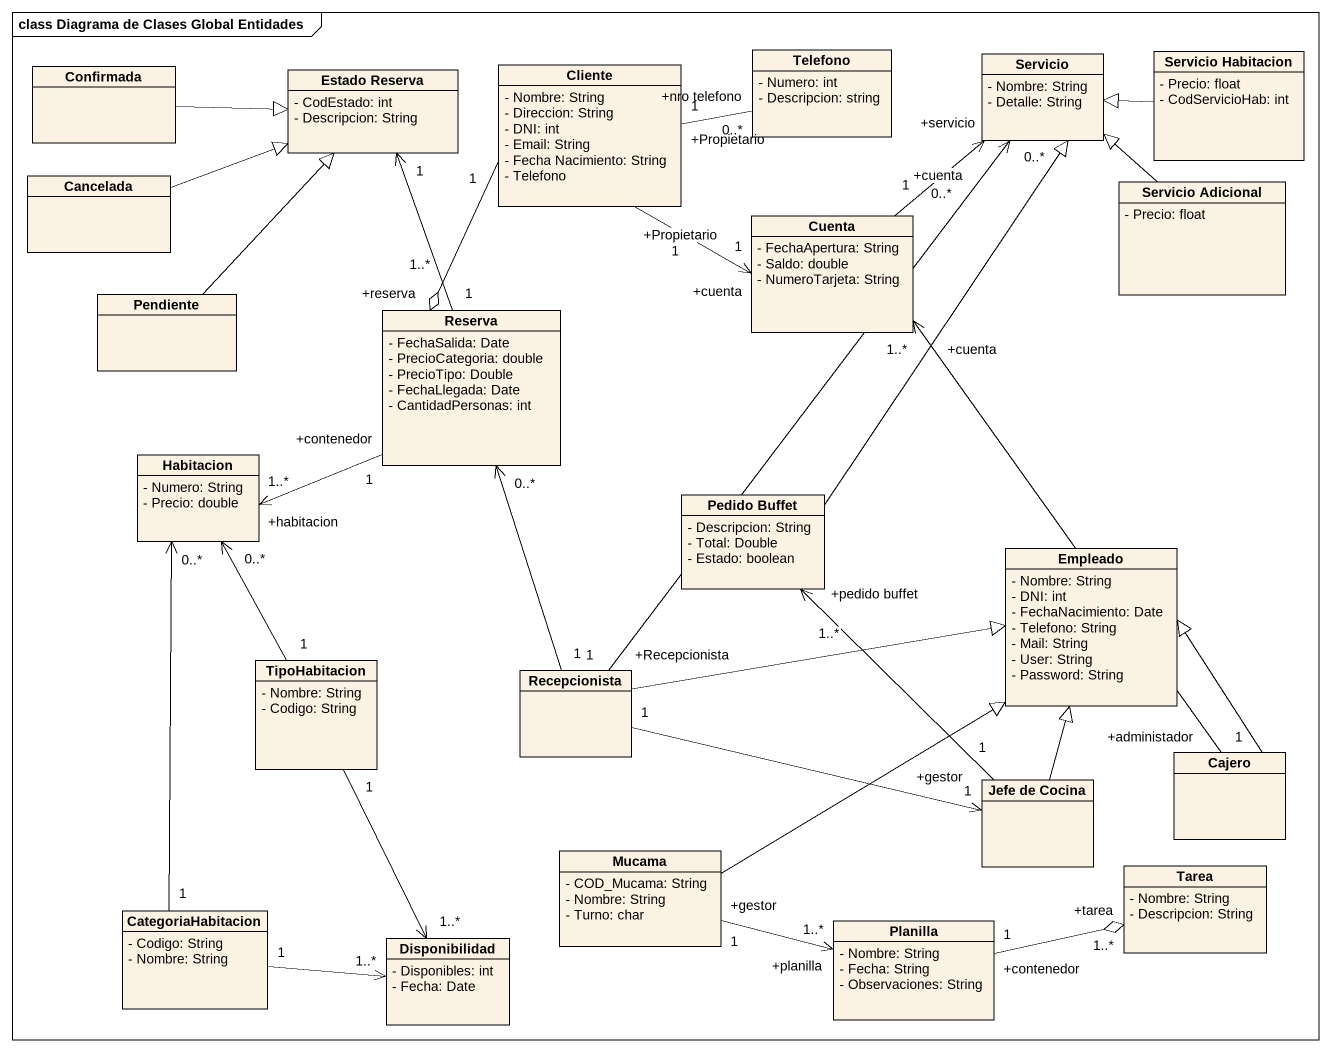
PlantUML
@startuml
mainframe class Diagrama de Clases Global Entidades
hide circle
hide empty members
skinparam classAttributeIconSize 0
class Confirmada
class Cliente {
  - Nombre: String
  - Direccion: String
  - DNI: int
  - Email: String
  - Fecha Nacimiento: String
  - Telefono
}
class Telefono {
  - Numero: int
  - Descripcion: string
}
class Servicio {
  - Nombre: String
  - Detalle: String
}
class "Servicio Habitacion" as Servicio_Habitacion {
  - Precio: float
  - CodServicioHab: int
}
class "Estado Reserva" as Estado_Reserva {
  - CodEstado: int
  - Descripcion: String
}
class Cancelada
class Cuenta {
  - FechaApertura: String
  - Saldo: double
  - NumeroTarjeta: String
}
class "Servicio Adicional" as Servicio_Adicional {
  - Precio: float
}
class Pendiente
class Reserva {
  - FechaSalida: Date
  - PrecioCategoria: double
  - PrecioTipo: Double
  - FechaLlegada: Date
  - CantidadPersonas: int
}
class Habitacion {
  - Numero: String
  - Precio: double
}
class "Pedido Buffet" as Pedido_Buffet {
  - Descripcion: String
  - Total: Double
  - Estado: boolean
}
class Empleado {
  - Nombre: String
  - DNI: int
  - FechaNacimiento: Date
  - Telefono: String
  - Mail: String
  - User: String
  - Password: String
}
class TipoHabitacion {
  - Nombre: String
  - Codigo: String
}
class Recepcionista
class "Jefe de Cocina" as Jefe_de_Cocina
class Cajero
class Mucama {
  - COD_Mucama: String
  - Nombre: String
  - Turno: char
}
class Tarea {
  - Nombre: String
  - Descripcion: String
}
class CategoriaHabitacion {
  - Codigo: String
  - Nombre: String
}
class Disponibilidad {
  - Disponibles: int
  - Fecha: Date
}
class Planilla {
  - Nombre: String
  - Fecha: String
  - Observaciones: String
}
Confirmada -right-|> Estado_Reserva
Cliente "+Propietario\n1" -right- "+nro telefono\n0..*" Telefono
Cliente "+Propietario\n1" -right-> "+cuenta\n1" Cuenta
Cliente "1" --o "+reserva\n1..*" Reserva
Servicio_Habitacion -left-|> Servicio
Cancelada -right-|> Estado_Reserva
Cuenta "+cuenta\n1" -up-> "+servicio\n0..*" Servicio
Servicio_Adicional -up-|> Servicio
Pendiente -up-|> Estado_Reserva
Reserva "1" -up-> "1" Estado_Reserva
Reserva "+contenedor\n1" -left-> "+habitacion\n1..*" Habitacion
Pedido_Buffet -up-|> Servicio
TipoHabitacion "1" -up-> "0..*" Habitacion
TipoHabitacion "1" --> "1..*" Disponibilidad
Recepcionista "+Recepcionista\n1" -up-> "0..*" Servicio
Recepcionista "1" -up-> "0..*" Reserva
Recepcionista -right-|> Empleado
Recepcionista "1" -right-> "1" Jefe_de_Cocina
Jefe_de_Cocina "+gestor\n1" -up-> "+pedido buffet\n1..*" Pedido_Buffet
Jefe_de_Cocina -up-|> Empleado
Cajero "+administador\n1" -up-> "+cuenta\n1..*" Cuenta
Cajero -up-|> Empleado
Mucama -up-|> Empleado
Mucama "+gestor\n1" -right-> "+planilla\n1..*" Planilla
CategoriaHabitacion "1" -up-> "0..*" Habitacion
CategoriaHabitacion "1" -right-> "1..*" Disponibilidad
Planilla "+contenedor\n1" -right-o "+tarea\n1..*" Tarea
@enduml
